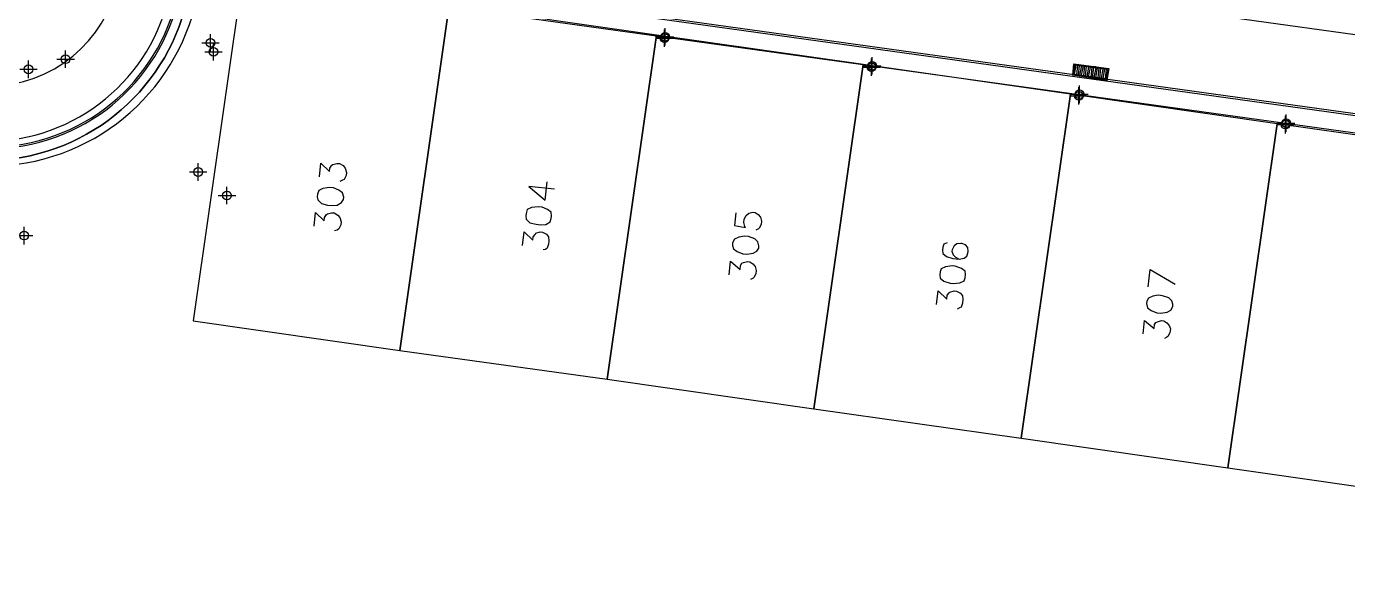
# Model space of a CAD drawing. Header units: metres. Extents: x -977055 to 805873, y -1033982 to 242021.
# Drawn here: x 1030 to 1105.8, y 829.5 to 860.5 of the extents above; entities that cross this region are included whole.
import ezdxf

# ---------------------------------------------------------------- set-up
doc = ezdxf.new("R2010")
doc.units = ezdxf.units.M
for name, color, linetype in [('LOTE 243', 6, 'Continuous'), ('NIVEL BORDILLO', 6, 'Continuous'), ('V-NODE', 1, 'Continuous')]:
    doc.layers.add(name, color=color, linetype=linetype)
doc.layers.add('PDF2_area escolar', color=7, linetype='Continuous', true_color=0x989898)
doc.layers.add('PDF_Geometry', color=7, linetype='Continuous', true_color=0x797979)

# ---------------------------------------------------------------- blocks, each defined once
blk = doc.blocks.new('base')
at = {"layer": 'PDF_Geometry', "lineweight": 25, "extrusion": (-0.000787417, 0.063364, 0.99799), "elevation": 0.026}
for points in [[(-314.355, -197.288), (-299.601, -195.681), (-292.744, -194.188), (-282.663, -192.111), (-274.476, -190.361), (-258.037, -185.154), (-248.029, -180.61), (-240.539, -177.71), (-228.643, -174.042), (-222.733, -172.714), (-217.384, -171.04), (-209.935, -169.248), (-202.16, -164.759), (-196.196, -160.284), (-195.073, -159.817), (-178.095, -157.457), (-154.298, -156.614), (-136.667, -154.611), (-124.436, -153.164), (-118.066, -151.474), (-100.79, -146.646), (-80.955, -140.967), (-73.385, -139.328), (-61.694, -135.822), (-40.504, -131.604), (-37.727, -130.872), (-17.661, -129.441), (1.311, -127.461), (21.092, -124.929), (41.006, -122.83), (47.376, -123.458), (63.592, -123.186), (81.402, -124.312), (85.639, -96.072), (88.705, -66.393), (92.811, -40.781), (97.16, -22.386), (100.596, -1.562), (102.483, 8.32), (109.691, 37.361), (117.528, 76.62), (126.217, 115.638), (131.513, 149.592), (134.682, 173.973), (136.916, 195.591), (139.956, 229.678), (141.558, 250.676), (142.614, 271.37), (143.252, 283.21), (147.066, 312.938), (152.58, 355.631), (153.554, 396.042), (150.869, 418.02), (151.777, 438.639), (150.959, 458.028), (151.777, 438.639), (150.869, 418.02), (153.554, 396.042), (152.58, 355.631), (147.066, 312.938), (143.252, 283.21), (142.614, 271.37), (141.558, 250.676), (139.956, 229.678), (136.916, 195.591), (134.682, 173.973), (131.513, 149.592), (126.217, 115.638), (117.528, 76.62), (109.691, 37.361), (102.483, 8.32), (100.596, -1.562), (97.16, -22.386), (92.811, -40.781), (88.705, -66.393), (85.639, -96.072), (81.402, -124.312), (63.592, -123.186), (47.376, -123.458), (41.006, -122.83), (21.092, -124.929), (1.311, -127.461), (-17.661, -129.441), (-37.727, -130.872), (-40.504, -131.604), (-61.694, -135.822), (-73.385, -139.328), (-80.955, -140.967), (-100.79, -146.646), (-118.066, -151.474), (-124.436, -153.164), (-136.667, -154.611), (-154.298, -156.614), (-178.095, -157.457), (-195.073, -159.817), (-196.196, -160.284), (-202.16, -164.759), (-209.935, -169.248), (-217.384, -171.04), (-222.733, -172.714), (-228.643, -174.042), (-240.539, -177.71), (-248.029, -180.61), (-258.037, -185.154), (-274.476, -190.361), (-282.663, -192.111), (-292.744, -194.188), (-299.601, -195.681), (-314.355, -197.288), (-312.178, -178.446), (-309.146, -157.898), (-306.876, -132.899), (-305.823, -118.002), (-298.643, -78.802), (-291.055, -45.077), (-282.252, -15.116), (-275.645, 10.473), (-270.319, 33.898), (-263.825, 63.164), (-258.15, 86.408), (-284.424, 123.888)], [(-207.195, 161.789), (-205.326, 161.517), (-205.392, 160.969), (-207.307, 161.246)], [(-205.372, 161.523), (-205.484, 160.98)], [(-205.509, 161.539), (-205.575, 160.991)], [(-205.601, 161.55), (-205.667, 161.002)], [(-205.692, 161.561), (-205.804, 161.018)], [(-205.783, 161.572), (-205.895, 161.029)], [(-205.921, 161.589), (-205.987, 161.04)], [(-206.006, 161.646), (-206.078, 161.051)], [(-206.098, 161.657), (-206.21, 161.114)], [(-206.189, 161.668), (-206.301, 161.125)], [(-206.326, 161.684), (-206.392, 161.136)], [(-206.418, 161.695), (-206.484, 161.147)], [(-206.509, 161.706), (-206.621, 161.163)], [(-206.601, 161.717), (-206.712, 161.174)], [(-206.738, 161.734), (-206.804, 161.185)], [(-206.829, 161.745), (-206.895, 161.196)], [(-206.921, 161.756), (-207.032, 161.213)], [(-207.012, 161.767), (-207.124, 161.224)], [(-207.149, 161.783), (-207.215, 161.235)], [(-161.974, 166.867), (-162.068, 166.09), (-162.567, 166.567), (-162.589, 166.384), (-162.702, 166.213), (-162.753, 166.172), (-162.993, 166.108), (-163.13, 166.125), (-163.348, 166.244), (-163.468, 166.398), (-163.532, 166.637), (-163.51, 166.82), (-163.391, 167.037), (-163.294, 167.072), (-163.146, 167.147)], [(-175.455, 167.749), (-173.992, 167.573), (-174.915, 168.38), (-175.042, 167.328)], [(-161.633, 169.701), (-161.726, 168.924), (-162.225, 169.401), (-162.247, 169.218), (-162.361, 169.046), (-162.412, 169.006), (-162.652, 168.942), (-162.789, 168.959), (-163.006, 169.078), (-163.127, 169.231), (-163.191, 169.471), (-163.169, 169.654), (-163.05, 169.871), (-162.947, 169.952), (-162.805, 169.981)], [(-185.848, 169.233), (-185.76, 169.964), (-186.395, 170.087), (-186.354, 170.036), (-186.291, 169.796), (-186.313, 169.614), (-186.432, 169.396), (-186.585, 169.275), (-186.825, 169.212), (-186.962, 169.228), (-187.134, 169.342), (-187.254, 169.495), (-187.318, 169.735), (-187.296, 169.918), (-187.177, 170.135), (-187.126, 170.175), (-186.978, 170.25)], [(-173.584, 170.955), (-173.678, 170.178), (-174.177, 170.656), (-174.199, 170.473), (-174.307, 170.347), (-174.364, 170.261), (-174.603, 170.197), (-174.74, 170.213), (-174.958, 170.332), (-175.078, 170.486), (-175.097, 170.72), (-175.075, 170.903), (-175.001, 171.126), (-174.899, 171.206), (-174.756, 171.235)], [(-197.957, 171.109), (-197.763, 171.179), (-197.695, 171.356), (-197.673, 171.539), (-197.697, 171.727), (-197.909, 171.892), (-198.264, 172.027), (-198.629, 172.071), (-198.915, 172.013), (-199.068, 171.892), (-199.136, 171.715), (-199.147, 171.624), (-199.129, 171.39), (-199.008, 171.236), (-198.785, 171.163), (-198.739, 171.157), (-198.505, 171.175), (-198.352, 171.296), (-198.233, 171.513), (-198.222, 171.605), (-198.291, 171.799), (-198.412, 171.952), (-198.629, 172.071)], [(-185.419, 172.798), (-185.512, 172.021), (-186.057, 172.504), (-186.085, 172.276), (-186.147, 172.144), (-186.244, 172.109), (-186.483, 172.045), (-186.62, 172.062), (-186.792, 172.175), (-186.913, 172.329), (-186.977, 172.569), (-186.955, 172.751), (-186.836, 172.969), (-186.785, 173.009), (-186.636, 173.084)], [(-209.458, 173.793), (-209.579, 172.788), (-211.005, 173.655)], [(-197.299, 174.647), (-197.393, 173.87), (-197.891, 174.347), (-197.919, 174.119), (-198.027, 173.993), (-198.078, 173.952), (-198.318, 173.889), (-198.455, 173.905), (-198.672, 174.024), (-198.793, 174.178), (-198.817, 174.366), (-198.789, 174.595), (-198.716, 174.818), (-198.619, 174.852), (-198.471, 174.927)], [(-209.133, 176.49), (-209.227, 175.713), (-209.772, 176.196), (-209.799, 175.967), (-209.861, 175.836), (-209.958, 175.801), (-210.198, 175.737), (-210.335, 175.754), (-210.507, 175.867), (-210.627, 176.021), (-210.697, 176.215), (-210.669, 176.443), (-210.55, 176.661), (-210.499, 176.701), (-210.351, 176.776)]]:
    blk.add_lwpolyline(points, dxfattribs=at)
for points in [[(-154.633, 175.071), (-166.467, 176.914), (-169.548, 157.114), (-157.714, 155.271)], [(-166.467, 176.914), (-178.353, 178.717), (-181.428, 158.963), (-169.548, 157.114)], [(-178.353, 178.717), (-190.187, 180.56), (-193.263, 160.806), (-181.428, 158.963)], [(-190.187, 180.56), (-202.067, 182.409), (-205.143, 162.654), (-193.263, 160.806)], [(-207.229, 161.886), (-205.275, 161.557), (-205.352, 160.918), (-207.358, 161.206)], [(-205.392, 160.969), (-205.326, 161.517), (-207.195, 161.789), (-207.307, 161.246)], [(-202.067, 182.409), (-213.902, 184.252), (-216.977, 164.498), (-205.143, 162.654)], [(-213.902, 184.252), (-225.782, 186.101), (-228.857, 166.346), (-216.977, 164.498)], [(-161.836, 168.009), (-161.86, 168.198), (-162.067, 168.408), (-162.427, 168.498), (-162.655, 168.525), (-162.981, 168.518), (-163.231, 168.363), (-163.345, 168.191), (-163.361, 168.054), (-163.297, 167.815), (-163.085, 167.65), (-162.777, 167.52), (-162.548, 167.492), (-162.171, 167.54), (-161.926, 167.649), (-161.853, 167.872)], [(-173.788, 169.264), (-173.812, 169.452), (-174.018, 169.663), (-174.379, 169.752), (-174.607, 169.78), (-174.933, 169.773), (-175.183, 169.617), (-175.251, 169.44), (-175.267, 169.303), (-175.249, 169.069), (-175.037, 168.904), (-174.728, 168.774), (-174.5, 168.747), (-174.123, 168.794), (-173.878, 168.904), (-173.805, 169.127)], [(-185.623, 171.107), (-185.692, 171.301), (-185.904, 171.466), (-186.213, 171.596), (-186.441, 171.623), (-186.818, 171.576), (-187.017, 171.461), (-187.131, 171.289), (-187.147, 171.152), (-187.084, 170.912), (-186.917, 170.753), (-186.563, 170.617), (-186.334, 170.59), (-186.003, 170.643), (-185.758, 170.752), (-185.639, 170.97)], [(-197.503, 172.956), (-197.526, 173.144), (-197.738, 173.309), (-198.093, 173.444), (-198.276, 173.466), (-198.652, 173.419), (-198.898, 173.309), (-198.965, 173.132), (-198.987, 172.949), (-198.964, 172.761), (-198.752, 172.596), (-198.397, 172.461), (-198.214, 172.439), (-197.837, 172.486), (-197.592, 172.596), (-197.525, 172.773)], [(-209.343, 174.753), (-209.406, 174.993), (-209.618, 175.157), (-209.927, 175.287), (-210.156, 175.315), (-210.533, 175.267), (-210.732, 175.152), (-210.851, 174.935), (-210.867, 174.798), (-210.798, 174.604), (-210.632, 174.445), (-210.277, 174.309), (-210.049, 174.282), (-209.718, 174.335), (-209.473, 174.444), (-209.359, 174.616)]]:
    blk.add_lwpolyline(points, close=True, dxfattribs=at)
blk.add_lwpolyline([(-143.883, 165.663, 0.347538), (-154.688, 155.69, -0.347538)], format="xyb", close=True, dxfattribs=at)
at = {"layer": 'PDF_Geometry', "color": 4, "lineweight": 40, "extrusion": (-0.000787417, 0.063364, 0.99799), "elevation": 0.026}
blk.add_lwpolyline([(-206.581, 161.112), (-206.586, 161.066)], dxfattribs=at)
blk = doc.blocks.new('*U4958')
at = {"color": 0, "linetype": 'ByBlock', "lineweight": -2, "transparency": 16777216}
for p, q in [((-1, 0), (1, 0)), ((0, -1), (0, 1))]:
    blk.add_line(p, q, dxfattribs=at)
blk.add_circle((0, 0), 0.5, dxfattribs=at)
blk = doc.blocks.new('*U5282', base_point=(1039.806, 852.107, 1013.674))
at = {"layer": 'V-NODE', "color": 2, "lineweight": -2, "xscale": 0.5, "yscale": 0.5, "zscale": 0.5}
blk.add_blockref('*U4958', (1039.806, 852.107, 1013.674), dxfattribs=at)
blk = doc.blocks.new('*U5285', base_point=(1032.204, 858.578, 1012.141))
at = {"layer": 'V-NODE', "color": 2, "lineweight": -2, "xscale": 0.5, "yscale": 0.5, "zscale": 0.5}
blk.add_blockref('*U4958', (1032.204, 858.578, 1012.141), dxfattribs=at)
blk = doc.blocks.new('*U5288', base_point=(1040.515, 859.519, 1011.966))
at = {"layer": 'V-NODE', "color": 2, "lineweight": -2, "xscale": 0.5, "yscale": 0.5, "zscale": 0.5}
blk.add_blockref('*U4958', (1040.515, 859.519, 1011.966), dxfattribs=at)
blk = doc.blocks.new('*U5291', base_point=(1030.074, 858, 1012.76))
at = {"layer": 'V-NODE', "color": 2, "lineweight": -2, "xscale": 0.5, "yscale": 0.5, "zscale": 0.5}
blk.add_blockref('*U4958', (1030.074, 858, 1012.76), dxfattribs=at)
blk = doc.blocks.new('*U5294', base_point=(1029.82, 848.454, 1015.405))
at = {"layer": 'V-NODE', "color": 2, "lineweight": -2, "xscale": 0.5, "yscale": 0.5, "zscale": 0.5}
blk.add_blockref('*U4958', (1029.82, 848.454, 1015.405), dxfattribs=at)
blk = doc.blocks.new('*U5300', base_point=(1040.695, 859.008, 1012.307))
at = {"layer": 'V-NODE', "color": 2, "lineweight": -2, "xscale": 0.5, "yscale": 0.5, "zscale": 0.5}
blk.add_blockref('*U4958', (1040.695, 859.008, 1012.307), dxfattribs=at)
blk = doc.blocks.new('*U5303', base_point=(1041.464, 850.76, 1013.872))
at = {"layer": 'V-NODE', "color": 2, "lineweight": -2, "xscale": 0.5, "yscale": 0.5, "zscale": 0.5}
blk.add_blockref('*U4958', (1041.464, 850.76, 1013.872), dxfattribs=at)

msp = doc.modelspace()

# ---------------------------------------------------------------- linework, layer by layer
at = {"layer": 'LOTE 243'}
for centre, radius, start, end in [((1027.82727, 864.59174, -16.454), 7.54934, 274.9381927, 353.3330068), ((1027.82782, 864.59052, -2010.202), 11.04807, 274.9874339, 352.9428498), ((1027.82783, 864.5905, -16.454), 11.14804, 274.9857215, 352.9349789), ((1027.8005, 864.6503, 2010.208), 12.21001, 275.1009848, 352.9411688)]:
    msp.add_arc(centre, radius, start, end, dxfattribs=at)
at = {"layer": 'NIVEL BORDILLO', "color": 2}
for p, q in [((1040.7707, 869.10456, 1010.499), (1129.91752, 856.70461, 1010.499)), ((1039.09473, 864.69339, 1010.499), (1128.34854, 852.27856, 1010.499)), ((1040.75725, 864.5631, 1010.499), (1128.38265, 852.37478, 1010.499)), ((1039.99919, 863.55796, 1010.499), (1129.14601, 851.15801, 1010.499))]:
    msp.add_line(p, q, dxfattribs=at)
at = {"layer": 'PDF_Geometry', "lineweight": 25, "extrusion": (-0.000787417, 0.063364, 0.99799)}
msp.add_arc((-1038.32004, -786.11123, 1060.76006), 10.74992, 94.3804182, 172.6795413, dxfattribs=at)

# ---------------------------------------------------------------- block references
at = {"layer": 'PDF2_area escolar'}
msp.add_blockref('base', (882.736, 1016.336, 999.038), dxfattribs=at)
at = {"layer": 'V-NODE', "color": 2}
for name, p in [('*U5288', (1040.515, 859.519, 1011.966)), ('*U5285', (1032.204, 858.578, 1012.141)), ('*U5300', (1040.695, 859.008, 1012.307)), ('*U5291', (1030.074, 858, 1012.76)), ('*U5282', (1039.806, 852.107, 1013.674)), ('*U5303', (1041.464, 850.76, 1013.872)), ('*U5294', (1029.82, 848.454, 1015.405))]:
    msp.add_blockref(name, p, dxfattribs=at)
at = {"layer": 'V-NODE', "color": 2, "lineweight": -2, "xscale": 0.5, "yscale": 0.5, "zscale": 0.5}
for p in [(1066.578, 859.794, 1010.636), (1066.603, 859.87, 1010.662), (1078.456, 858.122, 1010.551), (1078.488, 858.203, 1010.568), (1090.359, 856.475, 1010.489), (1090.382, 856.566, 1010.512), (1102.218, 854.825, 1010.49), (1102.245, 854.908, 1010.506)]:
    msp.add_blockref('*U4958', p, dxfattribs=at)

doc.saveas('drawing.dxf')
